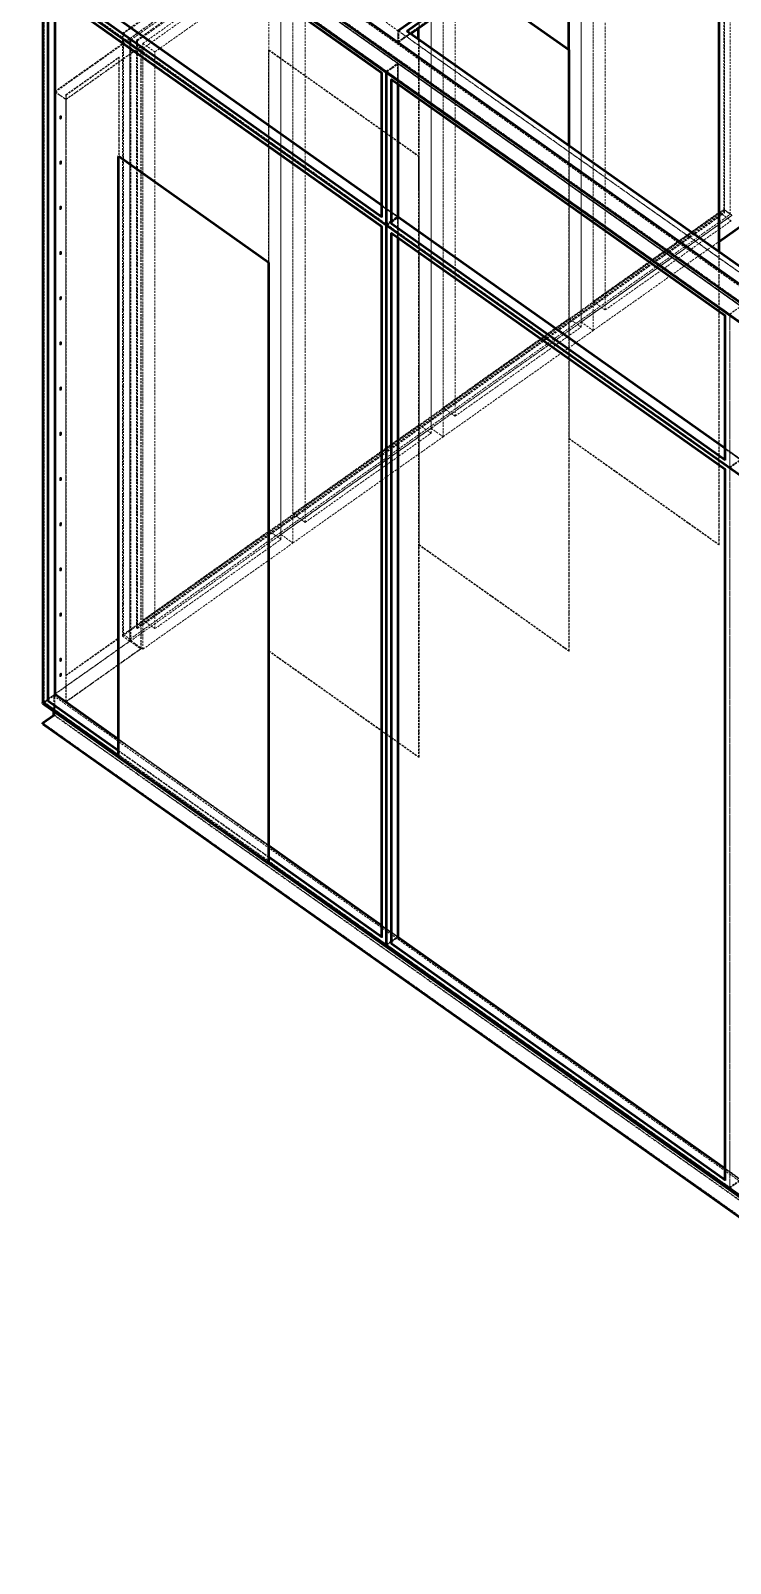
# Model space of a CAD drawing. Header units: millimetres. Extents: x 909 to 14018, y 345 to 10005.
# Drawn here: x 1117 to 2350, y 1130 to 3827 of the extents above; entities that cross this region are included whole.
import ezdxf

# ---------------------------------------------------------------- set-up
doc = ezdxf.new("R2010")
doc.units = ezdxf.units.MM
doc.linetypes.add('Hidden', pattern=[15, 5, -3, 5, -2])
for name, color, linetype, lineweight in [('Default', 7, 'Continuous', 50), ('Edges', 7, 'Hidden', 15), ('HiddenEdges', 2, 'Hidden', 15), ('HiddenSilhouettes', 2, 'Hidden', 15), ('HiddenWires', 7, 'Hidden', 15), ('Silhouettes', 7, 'Continuous', 50)]:
    doc.layers.add(name, color=color, linetype=linetype, lineweight=lineweight)

# ---------------------------------------------------------------- blocks, each defined once
blk = doc.blocks.new('Isometric')
at = {"layer": 'Edges'}
for points in [[(-1435.4, 881.7), (233.3, 2061.7)], [(-2262.7, 1451.7), (-1456.6, 881.7)], [(-2319.3, 1424.8), (-70.7, -165.2)], [(-2319.3, 1377.4), (-70.7, -212.6)], [(-2279, -691.2), (-2279, 977.6)], [(-1456.6, 881.7), (-650.5, 311.7)], [(-1055.5, 836), (-1054.6, 836.6)], [(-702.2, 415.6), (-673.9, 435.6)], [(-1472.9, 428.8), (-1472.1, 429.4)], [(-1760.5, 337.5), (-1759.6, 338.1)], [(-2278.2, -686.6), (-2261.9, -675.1)], [(-2291, -695.3), (-2113, -821.2)], [(-2279, -691.2), (-2278.2, -690.6)], [(-2279, -691.2), (-2113, -808.6)], [(-1759.6, -1058.4), (-1494.1, -1246.2)], [(-1759.6, -1071.1), (495, -2665.3)], [(-1472.1, -1256.6), (-1455.8, -1245.1)], [(-1472.9, -1261.2), (-688, -1816.2)]]:
    blk.add_lwpolyline(points, dxfattribs=at)
for points in [[(-2267, 1377.4, 0), (-70.7, -175.6, 0)], [(-703, 363.8, 0), (-703, 1085.2, 0)], [(-2279, 998.8, 0), (-1494.1, 443.8, 0)], [(-1268.5, 986.6, 0), (-1055.5, 836, 0)], [(-1456.6, 854.8, 0), (-1456.6, 881.7, 0)], [(-1055.5, 613, 0), (-1055.5, 836, 0)], [(-1472.9, 428.8, 0), (-1472.9, 768.2, 0)], [(-2261.9, 738.3, 0), (-2236.7, 720.5, 0)], [(-2236.7, -692.9, 0), (-2236.7, 720.5, 0)], [(-2113, 586.7, 0), (-1760.5, 337.5, 0)], [(-1472.1, 433.4, 0), (-1455.8, 444.9, 0)], [(-702.2, 455.6, 0), (-673.9, 435.6, 0)], [(-1472.9, 428.8, 0), (-688, -126.2, 0)], [(-1472.9, -1261.2, 0), (-1472.9, 407.6, 0)], [(-1760.5, -1072.5, 0), (-1760.5, 337.5, 0)], [(-677.4, -144.3, 0), (-677.4, 214.3, 0)], [(-677.4, -1834.3, 0), (-677.4, -144.3, 0)], [(-2291, -742.7, 0), (495, -2712.7, 0)], [(-2264.9, -724.2, 0), (495, -2675.7, 0)], [(-1472.9, -1261.2, 0), (-1472.1, -1260.6, 0)]]:
    blk.add_polyline3d(points, dxfattribs=at)
at = {"layer": 'HiddenEdges'}
for points in [[(-1456.6, 856), (231.6, 2049.8)], [(-2101.5, 874.9), (-691.6, 1871.9)], [(-2086, 863.9), (-676, 1860.9)], [(-2261, 1424.8), (-1456.6, 856)], [(-2262.7, 1375.3), (-70.7, -174.7)], [(-2262.7, 1374.5), (-1456.6, 804.5)], [(-2261.9, 1373.9), (-1457.5, 805.1)], [(-2289.6, 1356.3), (-1483.5, 786.3)], [(-2287.9, 1355.5), (-1483.5, 786.7)], [(-2278.2, 1338.8), (-1493.3, 783.8)], [(-1054.6, -74.9), (-1054.6, 1335.1)], [(-2086, 863.1), (-1747.5, 1102.4)], [(-1703.1, -252.1), (-1703.1, 1101.3)], [(-2261.9, 1014.4), (-1455.8, 444.4)], [(-2278.2, 978.2), (-1493.3, 423.2)], [(-2103.6, 875.6), (-2086, 863.1)], [(-1454.9, 880.8), (-650.5, 312)], [(-1435.4, 880.8), (-650.5, 325.8)], [(-2236.7, 720.5), (-2059.9, 845.5)], [(-2083.8, 860.3), (-2055.6, 840.3)], [(-2070.4, 859.4), (-2068.3, 857.9)], [(-2055.6, 852), (-2027.3, 832)], [(-2055.6, -569.7), (-2055.6, 840.3)], [(-1760.5, 836), (-1408, 586.7)], [(-1454.9, 854.8), (-650.5, 286)], [(-2236.7, 731.3), (-2112, 819.5)], [(-1456.6, 804.5), (-650.5, 234.5)], [(-1455.8, 803.9), (-651.4, 235.1)], [(-1494.1, 783.2), (-1493.3, 783.8)], [(-1481.8, 785.5), (-677.4, 216.7)], [(-2262.7, 738.9), (-2261.9, 738.3)], [(-2261, 738.1), (-2235.9, 720.3)], [(-2236.7, 731.3), (-2235.9, 730.7)], [(-2250.7, 679.4), (-2250.5, 680.2)], [(-2250.7, 679.4), (-2250.7, 675.8)], [(-2250.7, 675.8), (-2250.5, 675.3)], [(-2250.5, 680.2), (-2250, 681.1)], [(-2250, 681.1), (-2249.3, 681.8)], [(-2250, 675.1), (-2249.2, 674.5)], [(-2249.3, 681.8), (-2248.6, 682.1)], [(-2249.3, 681.8), (-2248.5, 681.2)], [(-2249.3, 675.4), (-2248.5, 674.8)], [(-2249.2, 674.5), (-2248.5, 674.8)], [(-2248.6, 682.1), (-2247.8, 681.5)], [(-2248.6, 682.1), (-2248.1, 682)], [(-2247.8, 675.5), (-2247.2, 676.4)], [(-2247.2, 681.4), (-2247, 680.8)], [(-2247.2, 676.4), (-2247, 677.2)], [(-2247, 677.2), (-2247, 678.7)], [(-2250, 575), (-2249.3, 575.7)], [(-2249.3, 575.7), (-2248.6, 576)], [(-2249.3, 575.7), (-2248.5, 575.1)], [(-1408, 586.7), (-1407.1, 587.3)], [(-2250.7, 573.3), (-2250.5, 574.2)], [(-2250.7, 573.3), (-2250.7, 569.8)], [(-2250.7, 569.8), (-2250.5, 569.2)], [(-2250.5, 574.2), (-2250, 575)], [(-2250, 569.1), (-2249.2, 568.5)], [(-2249.7, 568.6), (-2249.2, 568.5)], [(-2249.3, 569.4), (-2248.5, 568.8)], [(-2249.2, 568.5), (-2248.5, 568.8)], [(-2248.5, 568.8), (-2247.8, 569.5)], [(-2247.8, 569.5), (-2247.2, 570.3)], [(-2247.2, 575.3), (-2247, 574.7)], [(-2247, 574.7), (-2247, 571.2)], [(-2250.7, 467.3), (-2250.5, 468.1)], [(-2250.5, 468.1), (-2250, 469)], [(-2250, 469), (-2249.3, 469.7)], [(-2249.3, 469.7), (-2248.5, 469.1)], [(-2247.2, 469.2), (-2247, 468.7)], [(-2247, 468.7), (-2247, 465.1)], [(-2250.7, 467.3), (-2250.7, 463.7)], [(-2250.7, 463.7), (-2250.5, 463.1)], [(-2249.7, 462.5), (-2249.2, 462.4)], [(-2249.3, 463.3), (-2248.5, 462.7)], [(-2249.2, 462.4), (-2248.5, 462.7)], [(-2248.5, 462.7), (-2247.8, 463.4)], [(-2247.8, 463.4), (-2247.2, 464.3)], [(-2103.6, -538.7), (-689.4, 461.3)], [(-2068.3, -521), (-689.4, 454)], [(-1483.5, 425.7), (-1456.6, 444.7)], [(-1456.6, 444.7), (-650.5, -125.3)], [(-1456.6, 443.8), (-1455.8, 444.4)], [(-1455.8, 443.2), (-651.4, -125.6)], [(-1026.4, 198.1), (-673.9, 447.3)], [(-691.6, 462), (-676, 451)], [(-691.6, 455.5), (-689.4, 454)], [(-1494.1, 422.6), (-1493.3, 423.2)], [(-1481.8, 424.8), (-677.4, -144)], [(-1472.1, 408.2), (-687.2, -146.8)], [(-969.8, 226.4), (-702.2, 415.6)], [(-2250.7, 361.2), (-2250.5, 362)], [(-2250.7, 361.2), (-2250.7, 357.7)], [(-2250.5, 362), (-2250, 362.9)], [(-2250, 362.9), (-2249.3, 363.6)], [(-2249.3, 363.6), (-2248.5, 363)], [(-2248.6, 363.9), (-2248.1, 363.8)], [(-2247, 362.6), (-2247, 359.1)], [(-2250.7, 357.7), (-2250.5, 357.1)], [(-2250, 356.9), (-2249.2, 356.3)], [(-2249.3, 357.2), (-2248.5, 356.6)], [(-2249.2, 356.3), (-2248.5, 356.6)], [(-2248.5, 356.6), (-2247.8, 357.3)], [(-2247.8, 357.3), (-2247.2, 358.2)], [(-2250.7, 255.1), (-2250.5, 256)], [(-2250.7, 255.1), (-2250.7, 251.6)], [(-2250, 256.8), (-2249.3, 257.5)], [(-2249.3, 257.5), (-2248.6, 257.8)], [(-2249.3, 257.5), (-2248.5, 256.9)], [(-2248.6, 257.8), (-2248.1, 257.7)], [(-2248.6, 257.8), (-2247.8, 257.2)], [(-2247.8, 251.3), (-2247.2, 252.1)], [(-2247.2, 257.1), (-2247, 256.5)], [(-2250, 250.9), (-2249.2, 250.3)], [(-2249.3, 251.2), (-2248.5, 250.6)], [(-2249.2, 250.3), (-2248.5, 250.6)], [(-677.4, 216.3), (-650.5, 235.3)], [(-677.4, -142.3), (-677.4, 216.7)], [(-677.4, 216.3), (-97.6, -193.7)], [(-1378.9, -51.2), (-1026.4, 198.1)], [(-1322.3, -22.9), (-1026.4, 186.4)], [(-1026.4, 198.1), (-998.1, 178.1)], [(-2250.7, 149.1), (-2250.5, 149.9)], [(-2250.7, 149.1), (-2250.7, 145.5)], [(-2250.7, 145.5), (-2250.5, 144.9)], [(-2250.5, 149.9), (-2250, 150.8)], [(-2250, 150.8), (-2249.3, 151.5)], [(-2250, 144.8), (-2249.2, 144.2)], [(-2249.3, 151.5), (-2248.6, 151.8)], [(-2249.3, 151.5), (-2248.5, 150.9)], [(-2249.3, 145.1), (-2248.5, 144.5)], [(-2249.2, 144.2), (-2248.5, 144.5)], [(-2248.6, 151.8), (-2247.8, 151.2)], [(-2247.8, 145.2), (-2247.2, 146.1)], [(-2247.2, 151), (-2247, 150.5)], [(-2247, 150.5), (-2247, 146.9)], [(-2250.7, 43), (-2250.5, 43.8)], [(-2250.7, 43), (-2250.7, 39.5)], [(-2250.7, 39.5), (-2250.5, 38.9)], [(-2250.5, 43.8), (-2250, 44.7)], [(-2250.5, 43.8), (-2249.7, 43.2)], [(-2250, 44.7), (-2249.3, 45.4)], [(-2250, 44.7), (-2249.2, 44.1)], [(-2250, 38.7), (-2249.2, 38.1)], [(-2248.6, 45.7), (-2247.8, 45.1)], [(-2248.6, 45.7), (-2248.1, 45.6)], [(-2248.5, 38.4), (-2247.8, 39.1)], [(-2248.1, 40.6), (-2247.2, 40)], [(-2247.8, 39.1), (-2247.2, 40)], [(-2247.2, 45), (-2247, 44.4)], [(-2247, 44.4), (-2247, 40.9)], [(-2250.7, -63.1), (-2250.5, -62.2)], [(-2250.7, -63.1), (-2250.7, -66.6)], [(-2250.7, -66.6), (-2250.5, -67.2)], [(-2250.5, -62.2), (-2250, -61.4)], [(-2250.5, -62.2), (-2249.7, -62.8)], [(-2250, -61.4), (-2249.3, -60.7)], [(-2250, -61.4), (-2249.2, -62)], [(-2250, -67.3), (-2249.2, -67.9)], [(-2249.3, -60.7), (-2248.6, -60.4)], [(-2249.2, -67.9), (-2248.5, -67.6)], [(-2248.6, -60.4), (-2247.8, -61)], [(-2248.1, -65.5), (-2247.2, -66.1)], [(-2247.8, -66.9), (-2247.2, -66.1)], [(-2247.2, -61.1), (-2247, -61.7)], [(-2247, -61.7), (-2247, -65.2)], [(-1731.4, -300.4), (-1378.9, -51.2)], [(-1407.1, -42.9), (-1378.9, -62.9)], [(-2250.7, -169.1), (-2250.5, -168.3)], [(-2250.7, -169.1), (-2250.7, -172.7)], [(-2250.7, -172.7), (-2250.5, -173.3)], [(-2250.5, -168.3), (-2250, -167.4)], [(-2250.5, -168.3), (-2249.7, -168.9)], [(-2250, -167.4), (-2249.3, -166.7)], [(-2250, -167.4), (-2249.2, -168)], [(-2250, -173.4), (-2249.2, -174)], [(-2249.3, -166.7), (-2248.6, -166.4)], [(-2249.2, -174), (-2248.5, -173.7)], [(-2248.6, -166.4), (-2247.8, -167)], [(-2248.6, -172.4), (-2247.8, -173)], [(-2248.1, -171.5), (-2247.2, -172.1)], [(-2247.8, -173), (-2247.2, -172.1)], [(-2247.2, -167.2), (-2247, -167.7)], [(-2247, -171.3), (-2247, -167.7)], [(-688, -147.4), (-687.2, -146.8)], [(-2250.7, -275.2), (-2250.5, -274.4)], [(-2250.7, -275.2), (-2250.7, -278.7)], [(-2250.7, -278.7), (-2250.5, -279.3)], [(-2250.5, -274.4), (-2250, -273.5)], [(-2250.5, -274.4), (-2249.7, -275)], [(-2250, -273.5), (-2249.3, -272.8)], [(-2250, -273.5), (-2249.2, -274.1)], [(-2250, -279.5), (-2249.2, -280.1)], [(-2249.7, -279.9), (-2249.2, -280.1)], [(-2249.3, -272.8), (-2248.6, -272.5)], [(-2249.2, -280.1), (-2248.5, -279.8)], [(-2248.6, -272.5), (-2247.8, -273.1)], [(-2248.6, -278.5), (-2247.8, -279.1)], [(-2248.1, -277.6), (-2247.2, -278.2)], [(-2247.8, -279.1), (-2247.2, -278.2)], [(-2247.2, -273.2), (-2247, -273.8)], [(-2247, -273.8), (-2247, -277.3)], [(-1759.6, -292.1), (-1731.4, -312.1)], [(-1408, -324.8), (-1407.1, -324.2)], [(-2250.7, -381.3), (-2250.5, -380.4)], [(-2250.7, -381.3), (-2250.7, -384.8)], [(-2250.7, -384.8), (-2250.5, -385.4)], [(-2250.5, -380.4), (-2250, -379.6)], [(-2250.5, -380.4), (-2249.7, -381)], [(-2250, -379.6), (-2249.3, -378.9)], [(-2250, -385.5), (-2249.2, -386.1)], [(-2249.3, -378.9), (-2248.6, -378.6)], [(-2249.3, -378.9), (-2248.5, -379.5)], [(-2249.3, -385.2), (-2248.5, -385.8)], [(-2249.2, -386.1), (-2248.5, -385.8)], [(-2248.6, -378.6), (-2247.8, -379.2)], [(-2248.5, -385.8), (-2247.8, -385.1)], [(-2247.8, -385.1), (-2247.2, -384.3)], [(-2247, -379.9), (-2247, -383.4)], [(-2250.7, -487.3), (-2250.5, -486.5)], [(-2250.7, -487.3), (-2250.7, -490.9)], [(-2250.7, -490.9), (-2250.5, -491.4)], [(-2250.5, -486.5), (-2250, -485.6)], [(-2250.5, -486.5), (-2249.7, -487.1)], [(-2249.7, -492), (-2249.2, -492.2)], [(-2249.3, -484.9), (-2248.6, -484.6)], [(-2248.6, -484.6), (-2248.1, -484.8)], [(-2248.6, -484.6), (-2247.8, -485.2)], [(-2248.5, -491.9), (-2247.8, -491.2)], [(-2247.2, -485.4), (-2247, -485.9)], [(-2247, -485.9), (-2247, -489.5)], [(-2262.7, -675.3), (-2086, -550.3)], [(-2261, -674.5), (-2086, -550.7)], [(-2235.9, -692.3), (-2060.8, -568.5)], [(-2112, -542.7), (-2111.1, -543.3)], [(-1760.5, -574), (-1759.6, -573.4)], [(-1759.6, -573.4), (-1407.1, -822.7)], [(-2250.7, -593.4), (-2250.5, -592.6)], [(-2250.7, -593.4), (-2250.7, -596.9)], [(-2250.7, -596.9), (-2250.5, -597.5)], [(-2250, -591.7), (-2249.3, -591)], [(-2249.7, -598.1), (-2249.2, -598.3)], [(-2249.3, -591), (-2248.6, -590.7)], [(-2249.3, -591), (-2248.5, -591.6)], [(-2249.3, -597.4), (-2248.5, -598)], [(-2248.5, -598), (-2247.8, -597.3)], [(-2247.8, -597.3), (-2247.2, -596.4)], [(-2247.2, -591.4), (-2247, -592)], [(-2247, -595.5), (-2247, -592)], [(-2250.7, -628.8), (-2250.5, -627.9)], [(-2250.7, -628.8), (-2250.7, -632.3)], [(-2250.7, -632.3), (-2250.5, -632.9)], [(-2250.5, -627.9), (-2250, -627)], [(-2250, -627), (-2249.3, -626.3)], [(-2250, -627), (-2249.2, -627.6)], [(-2250, -633), (-2249.2, -633.6)], [(-2249.7, -633.5), (-2249.2, -633.6)], [(-2249.3, -626.3), (-2248.6, -626)], [(-2248.5, -633.3), (-2247.8, -632.6)], [(-2248.1, -631.1), (-2247.2, -631.7)], [(-2247.8, -632.6), (-2247.2, -631.7)], [(-2247, -627.4), (-2247, -630.9)], [(-2291, -697.4), (-2264.9, -678.9)], [(-2261.9, -675.6), (-1455.8, -1245.6)], [(-2287.9, -693.5), (-2278.2, -686.6)], [(-2291, -744.8), (-2262.7, -724.8)], [(-2113, -821.2), (-1759.6, -1071.1)], [(-2112.1, -822.7), (-1759.6, -1071.9)], [(-1456.6, -1245.3), (-650.5, -1815.3)], [(-1456.6, -1246.2), (-1455.8, -1245.6)], [(-1455.8, -1245.6), (-649.7, -1815.6)]]:
    blk.add_lwpolyline(points, dxfattribs=at)
for points in [[(-689.4, 461.3, 0), (-689.4, 1875.6, 0)], [(-2070.4, 859.4, 0), (-691.6, 1834.4, 0)], [(-689.4, 454, 0), (-689.4, 1832.9, 0)], [(-1026.4, 198.1, 0), (-1026.4, 1608.1, 0)], [(-998.1, 246.4, 0), (-998.1, 1599.8, 0)], [(-1378.9, -51.2, 0), (-1378.9, 1358.8, 0)], [(-1350.6, -2.9, 0), (-1350.6, 1350.5, 0)], [(-1026.4, 186.4, 0), (-1026.4, 1315.1, 0)], [(-2055.6, 840.3, 0), (-1716.3, 1080.2, 0)], [(-1731.4, -300.4, 0), (-1731.4, 1109.6, 0)], [(-1407.1, -324.2, 0), (-1407.1, 1085.8, 0)], [(-2055.6, 852, 0), (-1759.6, 1061.3, 0)], [(-1703.1, -320.4, 0), (-1703.1, 1070.9, 0)], [(-1378.9, -62.9, 0), (-1378.9, 1065.8, 0)], [(-2262.7, -675.3, 0), (-2262.7, 1014.7, 0)], [(-2262.7, 1014.7, 0), (-1456.6, 444.7, 0)], [(-2261.9, -675.6, 0), (-2261.9, 1014.4, 0)], [(-2261.9, 1013.2, 0), (-1457.5, 444.4, 0)], [(-1731.4, -312.1, 0), (-1731.4, 1041.3, 0)], [(-2287.9, 994.8, 0), (-1483.5, 426, 0)], [(-2101.5, -535, 0), (-2101.5, 874.9, 0)], [(-2101.5, 874.9, 0), (-2086, 863.9, 0)], [(-2086, -550.3, 0), (-2086, 863.9, 0)], [(-2086, -546, 0), (-2086, 863.9, 0)], [(-1456.6, 856, 0), (-1456.6, 882, 0)], [(-2086, 848.4, 0), (-2086, 863.1, 0)], [(-2086, -550.7, 0), (-2086, 861.9, 0)], [(-2070.4, -519.5, 0), (-2070.4, 859.4, 0)], [(-2060.8, -568.5, 0), (-2060.8, 844.1, 0)], [(-2055.6, -501.4, 0), (-2055.6, 852, 0)], [(-1759.6, -573.4, 0), (-1759.6, 836.6, 0)], [(-2111.1, -543.3, 0), (-2111.1, 818.9, 0)], [(-1483.5, 786.7, 0), (-1457.5, 805.1, 0)], [(-1457.5, 446.1, 0), (-1457.5, 805.1, 0)], [(-1456.6, 804.5, 0), (-1455.8, 805.1, 0)], [(-1455.8, 444.4, 0), (-1455.8, 805.1, 0)], [(-1493.3, 444.4, 0), (-1493.3, 783.8, 0)], [(-1483.5, 427.7, 0), (-1483.5, 786.7, 0)], [(-1483.5, 786.3, 0), (-677.4, 216.3, 0)], [(-1472.1, 768.8, 0), (-687.2, 213.8, 0)], [(-2236.7, -630.9, 0), (-2236.7, 731.3, 0)], [(-2249.7, 674.7, 0), (-2249.2, 674.5, 0)], [(-2248.5, 674.8, 0), (-2247.8, 675.5, 0)], [(-2247, 680.8, 0), (-2247, 678.7, 0)], [(-1055.5, -574, 0), (-1055.5, 613, 0)], [(-2248.6, 576, 0), (-2247.8, 575.4, 0)], [(-2248.6, 576, 0), (-2248.1, 575.9, 0)], [(-2112.1, -822.7, 0), (-2112.1, 587.3, 0)], [(-1408, -823.3, 0), (-1408, 586.7, 0)], [(-2247.2, 570.3, 0), (-2247, 571.2, 0)], [(-2249.3, 469.7, 0), (-2248.6, 470, 0)], [(-2248.6, 470, 0), (-2248.1, 469.8, 0)], [(-2248.6, 470, 0), (-2247.8, 469.4, 0)], [(-2250, 463, 0), (-2249.2, 462.4, 0)], [(-2247.2, 464.3, 0), (-2247, 465.1, 0)], [(-1483.5, 426, 0), (-1457.5, 444.4, 0)], [(-1481.8, 426.5, 0), (-1472.1, 433.4, 0)], [(-1457.5, -1243.9, 0), (-1457.5, 444.4, 0)], [(-1455.8, -1245.6, 0), (-1455.8, 444.4, 0)], [(-689.4, 461.3, 0), (-671.8, 448.8, 0)], [(-1493.3, -1245.6, 0), (-1493.3, 423.2, 0)], [(-1483.5, -1262.3, 0), (-1483.5, 426, 0)], [(-2249.3, 363.6, 0), (-2248.6, 363.9, 0)], [(-2248.6, 363.9, 0), (-2247.8, 363.3, 0)], [(-2247.2, 363.2, 0), (-2247, 362.6, 0)], [(-703, -324.8, 0), (-703, 363.8, 0)], [(-2249.7, 356.5, 0), (-2249.2, 356.3, 0)], [(-2247.2, 358.2, 0), (-2247, 359.1, 0)], [(-2250.5, 256, 0), (-2250, 256.8, 0)], [(-2247.2, 252.1, 0), (-2247, 253, 0)], [(-2247, 256.5, 0), (-2247, 254.5, 0)], [(-2247, 253, 0), (-2247, 254.5, 0)], [(-2250.7, 251.6, 0), (-2250.5, 251, 0)], [(-2249.7, 250.4, 0), (-2249.2, 250.3, 0)], [(-2248.5, 250.6, 0), (-2247.8, 251.3, 0)], [(-677.4, 216.7, 0), (-651.4, 235.1, 0)], [(-677.4, 214.3, 0), (-677.4, 216.3, 0)], [(-1054.6, 206.4, 0), (-1026.4, 186.4, 0)], [(-688, 213.2, 0), (-687.2, 213.8, 0)], [(-687.2, -125.6, 0), (-687.2, 213.8, 0)], [(-2249.7, 144.3, 0), (-2249.2, 144.2, 0)], [(-2248.6, 151.8, 0), (-2248.1, 151.6, 0)], [(-2248.5, 144.5, 0), (-2247.8, 145.2, 0)], [(-2247.2, 146.1, 0), (-2247, 146.9, 0)], [(-2249.7, 38.3, 0), (-2249.2, 38.1, 0)], [(-2249.3, 45.4, 0), (-2248.6, 45.7, 0)], [(-2249.2, 38.1, 0), (-2248.5, 38.4, 0)], [(-2248.6, 39.7, 0), (-2247.8, 39.1, 0)], [(-2247.2, 40, 0), (-2247, 40.9, 0)], [(-2249.7, -67.8, 0), (-2249.2, -67.9, 0)], [(-2248.6, -60.4, 0), (-2248.1, -60.5, 0)], [(-2248.6, -66.3, 0), (-2247.8, -66.9, 0)], [(-2248.5, -67.6, 0), (-2247.8, -66.9, 0)], [(-2247.2, -66.1, 0), (-2247, -65.2, 0)], [(-1674.8, -272.1, 0), (-1378.9, -62.9, 0)], [(-1378.9, -51.2, 0), (-1350.6, -71.2, 0)], [(-1055.5, -75.5, 0), (-1054.6, -74.9, 0)], [(-1054.6, -74.9, 0), (-702.2, -324.2, 0)], [(-677.4, -144, 0), (-651.4, -125.6, 0)], [(-2249.7, -173.9, 0), (-2249.2, -174, 0)], [(-2248.6, -166.4, 0), (-2248.1, -166.6, 0)], [(-2248.5, -173.7, 0), (-2247.8, -173, 0)], [(-2247.2, -172.1, 0), (-2247, -171.3, 0)], [(-687.2, -1815.6, 0), (-687.2, -146.8, 0)], [(-677.4, -1832.3, 0), (-677.4, -144, 0)], [(-2248.6, -272.5, 0), (-2248.1, -272.6, 0)], [(-2248.5, -279.8, 0), (-2247.8, -279.1, 0)], [(-2247.2, -278.2, 0), (-2247, -277.3, 0)], [(-2027.3, -521.4, 0), (-1731.4, -312.1, 0)], [(-1731.4, -300.4, 0), (-1703.1, -320.4, 0)], [(-1407.1, -324.2, 0), (-1054.6, -573.4, 0)], [(-2249.7, -386, 0), (-2249.2, -386.1, 0)], [(-2248.6, -378.6, 0), (-2248.1, -378.7, 0)], [(-2247.2, -379.3, 0), (-2247, -379.9, 0)], [(-2247.2, -384.3, 0), (-2247, -383.4, 0)], [(-2250, -485.6, 0), (-2249.3, -484.9, 0)], [(-2249.2, -492.2, 0), (-2248.5, -491.9, 0)], [(-2248.1, -489.7, 0), (-2247.2, -490.3, 0)], [(-2247.8, -491.2, 0), (-2247.2, -490.3, 0)], [(-2247.2, -490.3, 0), (-2247, -489.5, 0)], [(-2086, -551.2, 0), (-2086, -509, 0)], [(-2235.9, -631.5, 0), (-2111.1, -543.3, 0)], [(-2086, -550.3, 0), (-2059.9, -568.7, 0)], [(-2086, -550.7, 0), (-2060.8, -568.5, 0)], [(-2250.5, -592.6, 0), (-2250, -591.7, 0)], [(-2249.2, -598.3, 0), (-2248.5, -598, 0)], [(-2248.6, -590.7, 0), (-2248.1, -590.8, 0)], [(-2247.2, -596.4, 0), (-2247, -595.5, 0)], [(-2249.2, -633.6, 0), (-2248.5, -633.3, 0)], [(-2248.6, -626, 0), (-2248.1, -626.2, 0)], [(-2247.2, -626.8, 0), (-2247, -627.4, 0)], [(-2247.2, -631.7, 0), (-2247, -630.9, 0)], [(-2262.7, -724.8, 0), (-2262.7, -675.3, 0)], [(-2262.7, -676.2, 0), (-2261.9, -675.6, 0)], [(-2236.7, -693.7, 0), (-2236.7, -692.9, 0)], [(-2262.7, -724.8, 0), (495, -2674.8, 0)], [(-2113, -808.6, 0), (-1759.6, -1058.4, 0)], [(-2113, -823.3, 0), (-2112.1, -822.7, 0)], [(-1456.6, -1246.2, 0), (-1456.6, -1187.7, 0)], [(-1483.5, -1264.3, 0), (-1456.6, -1245.3, 0)], [(-1481.8, -1263.5, 0), (-1472.1, -1256.6, 0)]]:
    blk.add_polyline3d(points, dxfattribs=at)
at = {"layer": 'HiddenSilhouettes'}
for points in [[(-1454.9, 880.8), (233.3, 2074.6)], [(-1456.6, 854.8), (233.3, 2049.8)], [(-2262.7, 1375.3), (-1456.6, 805.3)], [(-1054.6, 678.7), (-1054.6, 1335.1)], [(-2103.6, 875.6), (-1765.2, 1114.9)], [(-1350.6, -71.2), (-1350.6, 1045.8)], [(-2262.7, 738.9), (-2086, 863.9)], [(-2103.6, -538.7), (-2103.6, 875.6)], [(-1454.9, 854.8), (-1426.2, 875.1)], [(-1435.4, 880.8), (-1434.8, 881.2)], [(-2235.9, 720.3), (-2060.8, 844.1)], [(-2027.3, -521.4), (-2027.3, 832)], [(-1760.5, 836), (-1759.6, 836.6)], [(-1760.5, 0), (-1760.5, 836)], [(-1759.6, 836.6), (-1407.1, 587.3)], [(-2112, 819.5), (-2111.1, 818.9)], [(-1483.5, 786.3), (-1456.6, 805.3)], [(-1472.9, 768.2), (-1472.1, 768.8)], [(-2250.5, 675.3), (-2250, 675.1)], [(-2250.5, 675.3), (-2249.7, 674.7)], [(-2250, 675.1), (-2249.3, 675.4)], [(-2249.9, 678.7), (-2249.9, 678.8)], [(-2249.9, 675.2), (-2249.7, 674.7)], [(-2249.7, 679.6), (-2249.2, 680.5)], [(-2249.3, 675.4), (-2248.6, 676.1)], [(-2248.6, 676.1), (-2248.1, 677)], [(-2248.5, 681.2), (-2247.8, 681.5)], [(-2248.1, 682), (-2247.2, 681.4)], [(-2248.1, 677), (-2247.9, 677.8)], [(-2247.9, 677.8), (-2247.9, 678.7)], [(-2247.8, 681.5), (-2247.2, 681.4)], [(-1054.6, -573.4), (-1054.6, 612.4)], [(-2248.1, 575.9), (-2247.2, 575.3)], [(-2248.1, 575.9), (-2247.9, 575.3)], [(-2250.5, 569.2), (-2249.7, 568.6)], [(-2250.5, 569.2), (-2250, 569.1)], [(-2250, 569.1), (-2249.3, 569.4)], [(-2249.9, 572.7), (-2249.9, 569.2)], [(-2249.3, 569.4), (-2248.6, 570.1)], [(-2249.2, 574.4), (-2248.5, 575.1)], [(-2248.6, 570.1), (-2248.1, 570.9)], [(-2248.5, 575.1), (-2247.8, 575.4)], [(-2248.1, 570.9), (-2247.9, 571.8)], [(-2247.9, 575.3), (-2247.9, 571.8)], [(-2247.8, 575.4), (-2247.2, 575.3)], [(-2249.7, 467.5), (-2249.2, 468.4)], [(-2249.2, 468.4), (-2248.5, 469.1)], [(-2248.5, 469.1), (-2247.8, 469.4)], [(-2248.1, 469.8), (-2247.9, 469.3)], [(-2248.1, 469.8), (-2247.2, 469.2)], [(-2247.9, 469.3), (-2247.9, 465.7)], [(-1494.1, 472), (-1457.5, 446.1)], [(-2250.5, 463.1), (-2250, 463)], [(-2250.5, 463.1), (-2249.7, 462.5)], [(-2250, 463), (-2249.3, 463.3)], [(-2249.9, 466.7), (-2249.9, 463.1)], [(-2249.9, 463.1), (-2249.7, 462.5)], [(-2249.3, 463.3), (-2248.6, 464)], [(-2248.1, 464.9), (-2247.9, 465.7)], [(-2101.5, -535), (-691.6, 462)], [(-2070.4, -519.5), (-691.6, 455.5)], [(-1739.5, -306.2), (-671.8, 448.8)], [(-1494.1, 445), (-1493.3, 444.4)], [(-1494.1, 443.8), (-1493.3, 444.4)], [(-1456.6, 443.8), (-650.5, -126.2)], [(-1481.8, 426.5), (-677.4, -142.3)], [(-1472.9, 407.6), (-1472.1, 408.2)], [(-2249.9, 360.6), (-2249.9, 357.1)], [(-2249.7, 361.4), (-2249.2, 362.3)], [(-2249.2, 362.3), (-2248.5, 363)], [(-2248.5, 363), (-2247.8, 363.3)], [(-2248.1, 363.8), (-2247.2, 363.2)], [(-2248.1, 363.8), (-2247.9, 363.2)], [(-2247.9, 363.2), (-2247.9, 359.7)], [(-2247.8, 363.3), (-2247.2, 363.2)], [(-998.1, 178.1), (-702.2, 387.3)], [(-2250.5, 357.1), (-2249.7, 356.5)], [(-2250, 356.9), (-2249.3, 357.2)], [(-2249.9, 357.1), (-2249.7, 356.5)], [(-2249.3, 357.2), (-2248.6, 357.9)], [(-2248.6, 357.9), (-2248.1, 358.8)], [(-2248.1, 358.8), (-2247.9, 359.7)], [(-2249.9, 254.5), (-2249.9, 251)], [(-2249.9, 254.5), (-2249.9, 254.5)], [(-2249.7, 255.4), (-2249.2, 256.2)], [(-2249.3, 251.2), (-2248.6, 251.9)], [(-2249.2, 256.2), (-2248.5, 256.9)], [(-2248.6, 251.9), (-2248.1, 252.7)], [(-2248.5, 256.9), (-2247.8, 257.2)], [(-2248.1, 257.7), (-2247.2, 257.1)], [(-2248.1, 257.7), (-2247.9, 257.1)], [(-2248.1, 252.7), (-2247.9, 253.6)], [(-2247.9, 253.6), (-2247.9, 254.5)], [(-2247.8, 257.2), (-2247.2, 257.1)], [(-2250.5, 251), (-2250, 250.9)], [(-2250.5, 251), (-2249.7, 250.4)], [(-2250, 250.9), (-2249.3, 251.2)], [(-2249.9, 251), (-2249.7, 250.4)], [(-998.1, 246.4), (-969.8, 226.4)], [(-1350.6, -2.9), (-1054.6, 206.4)], [(-2250.5, 144.9), (-2249.7, 144.3)], [(-2250, 144.8), (-2249.3, 145.1)], [(-2249.9, 148.5), (-2249.9, 144.9)], [(-2249.9, 144.9), (-2249.7, 144.3)], [(-2249.7, 149.3), (-2249.2, 150.2)], [(-2249.3, 145.1), (-2248.6, 145.8)], [(-2249.2, 150.2), (-2248.5, 150.9)], [(-2248.5, 150.9), (-2247.8, 151.2)], [(-2248.1, 151.6), (-2247.2, 151)], [(-2248.1, 151.6), (-2247.9, 151.1)], [(-2248.1, 146.7), (-2247.9, 147.5)], [(-2247.9, 151.1), (-2247.9, 147.5)], [(-1350.6, -71.2), (-998.1, 178.1)], [(-2250.5, 38.9), (-2249.7, 38.3)], [(-2249.9, 42.4), (-2249.9, 38.9)], [(-2249.9, 38.9), (-2249.7, 38.3)], [(-2249.7, 43.2), (-2249.2, 44.1)], [(-2249.3, 39), (-2248.6, 39.7)], [(-2249.2, 44.1), (-2248.5, 44.8)], [(-2248.5, 44.8), (-2247.8, 45.1)], [(-2248.1, 45.6), (-2247.9, 45)], [(-2248.1, 45.6), (-2247.2, 45)], [(-2248.1, 40.6), (-2247.9, 41.5)], [(-2247.9, 45), (-2247.9, 41.5)], [(-2250.5, -67.2), (-2249.7, -67.8)], [(-2250, -67.3), (-2249.3, -67)], [(-2249.9, -63.7), (-2249.9, -67.2)], [(-2249.9, -67.2), (-2249.7, -67.8)], [(-2249.7, -62.8), (-2249.2, -62)], [(-2249.3, -67), (-2248.6, -66.3)], [(-2249.2, -62), (-2248.5, -61.3)], [(-2248.6, -66.3), (-2248.1, -65.5)], [(-2248.5, -61.3), (-2247.8, -61)], [(-2248.1, -60.5), (-2247.9, -61.1)], [(-2248.1, -60.5), (-2247.2, -61.1)], [(-2248.1, -65.5), (-2247.9, -64.6)], [(-2247.9, -61.1), (-2247.9, -64.6)], [(-688, -98), (-651.4, -123.9)], [(-688, -126.2), (-687.2, -125.6)], [(-677.4, -142.3), (-651.4, -123.9)], [(-677.4, -144.3), (-650.5, -125.3)], [(-2250.5, -173.3), (-2249.7, -173.9)], [(-2250, -173.4), (-2249.3, -173.1)], [(-2249.9, -169.7), (-2249.7, -168.9)], [(-2249.9, -169.7), (-2249.9, -173.3)], [(-2249.9, -173.3), (-2249.7, -173.9)], [(-2249.7, -168.9), (-2249.2, -168)], [(-2249.3, -173.1), (-2248.6, -172.4)], [(-2249.2, -168), (-2248.5, -167.3)], [(-2248.6, -172.4), (-2248.1, -171.5)], [(-2248.5, -167.3), (-2247.8, -167)], [(-2248.1, -166.6), (-2247.2, -167.2)], [(-2248.1, -166.6), (-2247.9, -167.1)], [(-2248.1, -171.5), (-2247.9, -170.7)], [(-2247.9, -167.1), (-2247.9, -169.7)], [(-2247.9, -170.7), (-2247.9, -169.7)], [(-2247.8, -167), (-2247.2, -167.2)], [(-2250.5, -279.3), (-2249.7, -279.9)], [(-2250, -279.5), (-2249.3, -279.2)], [(-2249.9, -275.8), (-2249.7, -275)], [(-2249.9, -275.8), (-2249.9, -279.3)], [(-2249.9, -279.3), (-2249.7, -279.9)], [(-2249.7, -275), (-2249.2, -274.1)], [(-2249.3, -279.2), (-2248.6, -278.5)], [(-2249.2, -274.1), (-2248.5, -273.4)], [(-2248.5, -273.4), (-2247.8, -273.1)], [(-2248.1, -272.6), (-2247.2, -273.2)], [(-2248.1, -272.6), (-2247.9, -273.2)], [(-2248.1, -277.6), (-2247.9, -276.7)], [(-2247.9, -273.2), (-2247.9, -276.7)], [(-1703.1, -252.1), (-1674.8, -272.1)], [(-2055.6, -569.7), (-1703.1, -320.4)], [(-1408, -324.8), (-1055.5, -574)], [(-2250.5, -385.4), (-2249.7, -386)], [(-2250, -385.5), (-2249.3, -385.2)], [(-2249.9, -381.9), (-2249.7, -381)], [(-2249.9, -381.9), (-2249.9, -385.4)], [(-2249.9, -385.4), (-2249.7, -386)], [(-2249.7, -381), (-2249.2, -380.2)], [(-2249.3, -385.2), (-2248.6, -384.5)], [(-2249.2, -380.2), (-2248.5, -379.5)], [(-2248.5, -379.5), (-2247.8, -379.2)], [(-2248.1, -378.7), (-2247.2, -379.3)], [(-2248.1, -378.7), (-2247.9, -379.3)], [(-2248.1, -383.7), (-2247.9, -382.8)], [(-2247.9, -379.3), (-2247.9, -382.8)], [(-2247.8, -379.2), (-2247.2, -379.3)], [(-2250, -491.6), (-2249.3, -491.3)], [(-2249.9, -487.9), (-2249.7, -487.1)], [(-2249.9, -487.9), (-2249.9, -491.5)], [(-2249.9, -491.5), (-2249.7, -492)], [(-2249.7, -487.1), (-2249.2, -486.2)], [(-2249.2, -486.2), (-2248.5, -485.5)], [(-2248.6, -490.6), (-2248.1, -489.7)], [(-2248.5, -485.5), (-2247.8, -485.2)], [(-2248.1, -484.8), (-2247.9, -485.3)], [(-2248.1, -484.8), (-2247.2, -485.4)], [(-2248.1, -489.7), (-2247.9, -488.9)], [(-2247.9, -485.3), (-2247.9, -488.9)], [(-2055.6, -501.4), (-2027.3, -521.4)], [(-2103.6, -538.7), (-2086, -551.2)], [(-2101.5, -535), (-2086, -546)], [(-2086, -551.2), (-2029.4, -511.2)], [(-2070.4, -519.5), (-2068.3, -521)], [(-2236.7, -630.9), (-2112, -542.7)], [(-1055.5, -574), (-1054.6, -573.4)], [(-2250.5, -597.5), (-2250, -597.7)], [(-2250, -597.7), (-2249.3, -597.4)], [(-2249.9, -594), (-2249.7, -593.2)], [(-2249.9, -594), (-2249.9, -597.5)], [(-2249.9, -597.5), (-2249.7, -598.1)], [(-2249.7, -593.2), (-2249.2, -592.3)], [(-2249.3, -597.4), (-2248.6, -596.7)], [(-2249.2, -592.3), (-2248.5, -591.6)], [(-2248.6, -596.7), (-2248.1, -595.8)], [(-2248.5, -591.6), (-2247.8, -591.3)], [(-2248.1, -590.8), (-2247.2, -591.4)], [(-2248.1, -595.8), (-2247.9, -594.9)], [(-2247.9, -591.4), (-2247.9, -593.9)], [(-2247.9, -594.9), (-2247.9, -593.9)], [(-2247.8, -591.3), (-2247.2, -591.4)], [(-2250.5, -632.9), (-2250, -633)], [(-2250, -633), (-2249.3, -632.7)], [(-2249.9, -629.4), (-2249.7, -628.5)], [(-2249.9, -629.4), (-2249.9, -632.9)], [(-2249.9, -632.9), (-2249.7, -633.5)], [(-2249.2, -627.6), (-2248.5, -626.9)], [(-2248.6, -632), (-2248.1, -631.1)], [(-2248.5, -626.9), (-2247.8, -626.6)], [(-2248.1, -626.2), (-2247.2, -626.8)], [(-2248.1, -631.1), (-2247.9, -630.3)], [(-2247.9, -626.8), (-2247.9, -630.3)], [(-2264.9, -678.9), (495, -2630.4)], [(-2261, -674.5), (-2235.9, -692.3)], [(-2287.9, -693.5), (-1483.5, -1262.3)], [(-2113, -819.2), (-1759.6, -1069.1)], [(-1408, -823.3), (-1407.1, -822.7)], [(-1494.1, -1245), (-1493.3, -1245.6)], [(-1494.1, -1246.2), (-1493.3, -1245.6)], [(-1481.8, -1263.5), (-677.4, -1832.3)], [(-688, -1815), (-687.2, -1815.6)], [(-688, -1816.2), (-687.2, -1815.6)], [(-677.4, -1834.3), (-650.5, -1815.3)]]:
    blk.add_lwpolyline(points, dxfattribs=at)
for points in [[(-691.6, 455.5, 0), (-691.6, 1834.4, 0)], [(-676, 451, 0), (-676, 1860.9, 0)], [(-2068.3, 857.9, 0), (-689.4, 1832.9, 0)], [(-2267, 1422.7, 0), (-70.7, -130.3, 0)], [(-2261.9, 1375.1, 0), (-1455.8, 805.1, 0)], [(-998.1, 178.1, 0), (-998.1, 1295.1, 0)], [(-969.8, 226.4, 0), (-969.8, 1275.1, 0)], [(-1407.1, 509, 0), (-1407.1, 1085.8, 0)], [(-1759.6, 0, 0), (-1759.6, 1061.3, 0)], [(-1674.8, -272.1, 0), (-1674.8, 1050.9, 0)], [(-2262.7, -676.2, 0), (-2262.7, 1013.8, 0)], [(-2262.7, 1013.8, 0), (-1456.6, 443.8, 0)], [(-2027.3, 832, 0), (-1731.4, 1041.3, 0)], [(-1322.3, -22.9, 0), (-1322.3, 1025.8, 0)], [(-2287.9, 996.5, 0), (-1483.5, 427.7, 0)], [(-2287.9, -693.5, 0), (-2287.9, 994.8, 0)], [(-2086, 863.9, 0), (-2059.9, 845.5, 0)], [(-1454.9, 854.8, 0), (-1454.9, 880.8, 0)], [(-1435.4, 880.8, 0), (-1435.4, 881.7, 0)], [(-2261, 738.1, 0), (-2086, 861.9, 0)], [(-2086, 861.9, 0), (-2060.8, 844.1, 0)], [(-2083.8, -549.7, 0), (-2083.8, 860.3, 0)], [(-2068.3, -521, 0), (-2068.3, 857.9, 0)], [(-2059.9, -568.7, 0), (-2059.9, 845.5, 0)], [(-1408, 509, 0), (-1408, 862.3, 0)], [(-1055.5, 678.7, 0), (-1055.5, 837.2, 0)], [(-2235.9, 730.7, 0), (-2111.1, 818.9, 0)], [(-2112, -542.7, 0), (-2112, 819.5, 0)], [(-1481.8, 785.5, 0), (-1455.8, 803.9, 0)], [(-1456.6, 763.5, 0), (-1456.6, 805.3, 0)], [(-1456.6, 805.3, 0), (-650.5, 235.3, 0)], [(-1455.8, 805.1, 0), (-649.7, 235.1, 0)], [(-1455.8, 756.1, 0), (-1455.8, 803.9, 0)], [(-1483.5, 784.3, 0), (-1483.5, 786.3, 0)], [(-1481.8, 426.5, 0), (-1481.8, 785.5, 0)], [(-1472.1, 767.6, 0), (-1472.1, 768.8, 0)], [(-1456.6, 443.8, 0), (-1456.6, 763.5, 0)], [(-2261, -674.5, 0), (-2261, 738.1, 0)], [(-2235.9, 678.7, 0), (-2235.9, 730.7, 0)], [(-2235.9, -692.3, 0), (-2235.9, 720.3, 0)], [(-2249.9, 678.8, 0), (-2249.7, 679.6, 0)], [(-2249.9, 678.7, 0), (-2249.9, 675.2, 0)], [(-2249.2, 680.5, 0), (-2248.5, 681.2, 0)], [(-2248.1, 682, 0), (-2247.9, 681.4, 0)], [(-2247.9, 681.4, 0), (-2247.9, 678.7, 0)], [(-1407.1, -822.7, 0), (-1407.1, 587.3, 0)], [(-2249.9, 572.7, 0), (-2249.7, 573.6, 0)], [(-2249.9, 569.2, 0), (-2249.7, 568.6, 0)], [(-2249.7, 573.6, 0), (-2249.2, 574.4, 0)], [(-1456.6, 444.7, 0), (-1456.6, 509, 0)], [(-2247.8, 469.4, 0), (-2247.2, 469.2, 0)], [(-2249.9, 466.7, 0), (-2249.7, 467.5, 0)], [(-2248.6, 464, 0), (-2248.1, 464.9, 0)], [(-2086, -546, 0), (-676, 451, 0)], [(-1483.5, 427.7, 0), (-1457.5, 446.1, 0)], [(-1481.8, 424.8, 0), (-1455.8, 443.2, 0)], [(-1456.6, -1245.3, 0), (-1456.6, 444.7, 0)], [(-1455.8, 444.4, 0), (-649.7, -125.6, 0)], [(-1455.8, 395.5, 0), (-1455.8, 443.2, 0)], [(-998.1, 246.4, 0), (-702.2, 455.6, 0)], [(-1481.8, -1263.5, 0), (-1481.8, 424.8, 0)], [(-1472.1, 407, 0), (-1472.1, 408.2, 0)], [(-2249.9, 360.6, 0), (-2249.7, 361.4, 0)], [(-702.2, -324.2, 0), (-702.2, 363.2, 0)], [(-2250.5, 357.1, 0), (-2250, 356.9, 0)], [(-2249.9, 254.5, 0), (-2249.7, 255.4, 0)], [(-2247.9, 257.1, 0), (-2247.9, 254.5, 0)], [(-2250.5, 144.9, 0), (-2250, 144.8, 0)], [(-2249.9, 148.5, 0), (-2249.7, 149.3, 0)], [(-2248.6, 145.8, 0), (-2248.1, 146.7, 0)], [(-2247.8, 151.2, 0), (-2247.2, 151, 0)], [(-2250.5, 38.9, 0), (-2250, 38.7, 0)], [(-2250, 38.7, 0), (-2249.3, 39, 0)], [(-2249.9, 42.4, 0), (-2249.7, 43.2, 0)], [(-2248.6, 39.7, 0), (-2248.1, 40.6, 0)], [(-2247.8, 45.1, 0), (-2247.2, 45, 0)], [(-1350.6, -2.9, 0), (-1322.3, -22.9, 0)], [(-2250.5, -67.2, 0), (-2250, -67.3, 0)], [(-2249.9, -63.7, 0), (-2249.7, -62.8, 0)], [(-2247.8, -61, 0), (-2247.2, -61.1, 0)], [(-1703.1, -252.1, 0), (-1407.1, -42.9, 0)], [(-1703.1, -320.4, 0), (-1350.6, -71.2, 0)], [(-1055.5, -75.5, 0), (-703, -324.8, 0)], [(-688, -125, 0), (-687.2, -125.6, 0)], [(-2250.5, -173.3, 0), (-2250, -173.4, 0)], [(-2250.5, -279.3, 0), (-2250, -279.5, 0)], [(-2248.6, -278.5, 0), (-2248.1, -277.6, 0)], [(-2247.8, -273.1, 0), (-2247.2, -273.2, 0)], [(-2055.6, -501.4, 0), (-1759.6, -292.1, 0)], [(-703, -324.8, 0), (-702.2, -324.2, 0)], [(-2250.5, -385.4, 0), (-2250, -385.5, 0)], [(-2248.6, -384.5, 0), (-2248.1, -383.7, 0)], [(-2250.5, -491.4, 0), (-2250, -491.6, 0)], [(-2250.5, -491.4, 0), (-2249.7, -492, 0)], [(-2249.3, -491.3, 0), (-2248.6, -490.6, 0)], [(-2247.8, -485.2, 0), (-2247.2, -485.4, 0)], [(-2236.7, -693.7, 0), (-2059.9, -568.7, 0)], [(-2083.8, -549.7, 0), (-2055.6, -569.7, 0)], [(-1760.5, -574, 0), (-1408, -823.3, 0)], [(-2250.5, -597.5, 0), (-2249.7, -598.1, 0)], [(-2248.1, -590.8, 0), (-2247.9, -591.4, 0)], [(-2250.5, -632.9, 0), (-2249.7, -633.5, 0)], [(-2249.7, -628.5, 0), (-2249.2, -627.6, 0)], [(-2249.3, -632.7, 0), (-2248.6, -632, 0)], [(-2248.1, -626.2, 0), (-2247.9, -626.8, 0)], [(-2247.8, -626.6, 0), (-2247.2, -626.8, 0)], [(-2236.7, -630.9, 0), (-2235.9, -631.5, 0)], [(-2289.6, -694.3, 0), (-2262.7, -675.3, 0)], [(-2264.9, -715.9, 0), (-2264.9, -678.9, 0)], [(-2262.7, -675.3, 0), (495, -2625.3, 0)], [(-2262.7, -676.2, 0), (-1456.6, -1246.2, 0)], [(-2113, -780.4, 0), (-1759.6, -1030.2, 0)], [(-2113, -807.4, 0), (-1759.6, -1057.2, 0)], [(-1494.1, -1218, 0), (-1457.5, -1243.9, 0)], [(-1483.5, -1262.3, 0), (-1457.5, -1243.9, 0)], [(-1456.6, -1246.2, 0), (-650.5, -1816.2, 0)], [(-688, -1788, 0), (-651.4, -1813.9, 0)], [(-677.4, -1832.3, 0), (-651.4, -1813.9, 0)], [(-677.4, -1832.3, 0), (-677.4, -1832.3, 0)]]:
    blk.add_polyline3d(points, dxfattribs=at)
at = {"layer": 'HiddenWires'}
for points in [[(-2083.8, 860.3, 0), (-1744.5, 1100.2, 0)], [(-2029.4, -511.2, 0), (-1731.4, -300.4, 0)]]:
    blk.add_polyline3d(points, dxfattribs=at)
at = {"layer": 'Silhouettes'}
for points in [[(-1456.6, 881.7), (233.3, 2076.7)], [(-1434.8, 881.2), (233.3, 2060.8)], [(-1426.2, 875.1), (233.3, 2048.6)], [(-2319.3, 1422.7), (-70.7, -167.3)], [(-2262.7, 1424.8), (-70.7, -125.2)], [(-2319.3, 1375.3), (-70.7, -214.7)], [(-2289.6, 995.7), (-1483.5, 425.7)], [(-2279, 977.6), (-1494.1, 422.6)], [(-2278.2, 999.4), (-1494.1, 445)], [(-1267.7, 987.2), (-1054.6, 836.6)], [(-1435.4, 881.7), (-650.5, 326.7)], [(-1472.9, 768.2), (-688, 213.2)], [(-2113, 586.7), (-2112.1, 587.3)], [(-2112.1, 587.3), (-1759.6, 338.1)], [(-1483.5, 425.7), (-677.4, -144.3)], [(-1472.1, 429.4), (-688, -125)], [(-1472.1, -1260.6), (-1472.1, 407)], [(-702.2, 387.3), (-645.6, 427.3)], [(-677.4, -144.3), (-97.6, -554.3)], [(-2291, -697.4), (495, -2667.4)], [(-2278.2, -690.6), (-2113, -807.4)], [(-2291, -742.7), (-2264.9, -724.2)], [(-2113, -823.3), (-1760.5, -1072.5)], [(-1759.6, -1069.1), (-1483.5, -1264.3)], [(-1455.8, -1245.1), (-688, -1788)], [(-1483.5, -1264.3), (-677.4, -1834.3)], [(-1472.1, -1260.6), (-688, -1815)], [(-677.4, -1834.3), (-97.6, -2244.3)]]:
    blk.add_lwpolyline(points, dxfattribs=at)
for points in [[(-2279, 1338.2, 0), (-1494.1, 783.2, 0)], [(-1055.5, 837.2, 0), (-1055.5, 1137.3, 0)], [(-702.2, 363.2, 0), (-702.2, 1085.8, 0)], [(-2261.9, 1014.9, 0), (-1494.1, 472, 0)], [(-2289.6, -694.3, 0), (-2289.6, 995.7, 0)], [(-2278.2, -690.6, 0), (-2278.2, 977, 0)], [(-2261.9, -675.1, 0), (-2261.9, 965.5, 0)], [(-1408, 862.3, 0), (-1408, 888, 0)], [(-1456.6, 854.8, 0), (-1449.6, 849.8, 0)], [(-1054.6, 612.4, 0), (-1054.6, 836.6, 0)], [(-1494.1, 443.8, 0), (-1494.1, 783.2, 0)], [(-1483.5, 425.7, 0), (-1483.5, 784.3, 0)], [(-1472.1, 429.4, 0), (-1472.1, 767.6, 0)], [(-1455.8, 444.9, 0), (-1455.8, 756.1, 0)], [(-2113, -823.3, 0), (-2113, 586.7, 0)], [(-1455.8, 444.9, 0), (-688, -98, 0)], [(-1494.1, -1246.2, 0), (-1494.1, 422.6, 0)], [(-1483.5, -1264.3, 0), (-1483.5, 425.7, 0)], [(-1472.9, 407.6, 0), (-688, -147.4, 0)], [(-1455.8, -1245.1, 0), (-1455.8, 395.5, 0)], [(-1759.6, -1071.9, 0), (-1759.6, 338.1, 0)], [(-688, -126.2, 0), (-688, 213.2, 0)], [(-688, -1816.2, 0), (-688, -147.4, 0)], [(-2261.9, -675.1, 0), (-2113, -780.4, 0)], [(-2291, -695.3, 0), (-2289.6, -694.3, 0)], [(-2291, -697.4, 0), (-2291, -695.3, 0)], [(-2289.6, -694.3, 0), (-2113, -819.2, 0)], [(-2264.9, -724.2, 0), (-2264.9, -715.9, 0)], [(-2291, -744.8, 0), (-2291, -742.7, 0)], [(-2291, -744.8, 0), (495, -2714.8, 0)], [(-1759.6, -1030.2, 0), (-1494.1, -1218, 0)], [(-1760.5, -1072.5, 0), (-1759.6, -1071.9, 0)], [(-1759.6, -1057.2, 0), (-1494.1, -1245, 0)]]:
    blk.add_polyline3d(points, dxfattribs=at)
blk.add_polyline3d([(-702.2, 455.6, 0)], close=True, dxfattribs=at)

msp = doc.modelspace()

# ---------------------------------------------------------------- block references
at = {"layer": 'Default', "xscale": 0.75, "yscale": 0.75, "zscale": 0.75}
msp.add_blockref('Isometric', (2856.5, 3166), dxfattribs=at)

doc.saveas('drawing.dxf')
